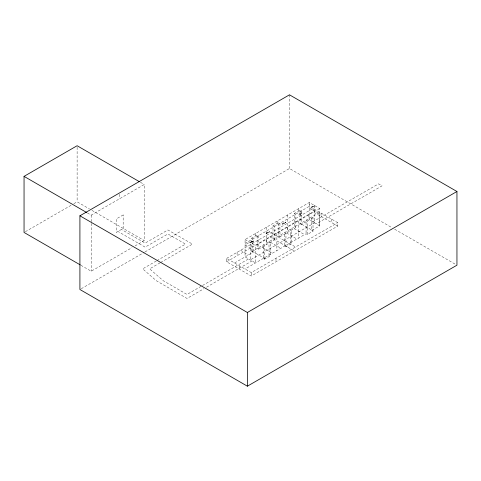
<?xml version="1.0" encoding="UTF-8"?>
<svg xmlns="http://www.w3.org/2000/svg" width="481" height="481" viewBox="0 0 481 481"><rect width="100%" height="100%" fill="white"/><g stroke="black" fill="none" stroke-linecap="round" stroke-linejoin="round"><path stroke-width="0.36" stroke-dasharray="2.4 1.8" d="M25.343 231.704L71.296 205.171M73.882 203.679L77.116 201.81L89.388 208.892M87.326 212.903L91.198 215.139L144.27 184.5L144.27 240.578L135.209 245.809M80.868 265.253L91.198 271.218L131.974 247.679M81.217 288.75L144.348 252.297M144.997 251.924L289.484 168.506L392.039 227.717M156.307 260.985L142.683 268.855L156.355 280.76L187.013 298.46L203.89 288.72M156.956 260.612L185.51 244.126L167.923 233.976L145.112 247.144L117.953 231.463M160.017 262.86L149.633 268.855L163.312 280.76L187.013 294.45L201.876 285.87M160.666 262.482L192.46 244.126L167.923 229.96L145.112 243.127L121.428 229.455M319.709 208.52L255.501 245.587L255.501 262.939L245.07 256.914L245.07 239.562L309.277 202.495L319.709 208.52L319.709 225.872L311.754 230.459L311.754 216.955L313.017 217.689L313.017 231.193L307.329 234.475L306.066 233.748L245.009 268.993M251.623 238.167L252.886 238.895L252.886 252.399L251.623 251.671L251.623 238.167L257.311 234.878L258.58 235.612L258.58 249.116L257.311 248.382L257.311 234.878M272.998 225.829L274.26 226.557L274.26 240.061L272.998 239.334L272.998 225.829L278.685 222.541L279.948 223.274L279.948 236.778L278.685 236.045L278.685 222.541M294.366 213.486L295.629 214.219L295.629 227.723L294.366 226.99L294.366 213.486L300.054 210.203L301.322 210.931L301.322 224.441L313.017 217.689M245.07 243.41L309.181 206.397L309.181 202.549M248.545 242.863L245.07 244.871L255.501 250.89M249.97 242.466L253.126 240.566L253.758 241.005L250.601 242.833L249.97 242.394M266.017 233.201L269.18 231.301L269.811 231.74L266.648 233.562L266.017 233.201L266.648 233.489L269.811 231.74M282.07 223.93L285.233 222.036L285.864 222.396L282.702 224.296L282.07 223.857L282.702 224.224L285.864 222.396M301.286 212.764L298.124 214.592L298.755 215.025C301.395 214.941 301.407 212.025 301.918 213.203M311.015 207.221L311.646 207.509L314.808 205.76L311.646 207.588L311.015 207.221L314.177 205.393M301.918 213.131L298.755 215.025M226.611 258.369L313.083 208.441L337.728 222.673L337.728 226.088L251.256 276.016L226.611 261.79L226.611 258.369L251.256 272.595L337.728 222.673M226.611 261.79L313.083 211.862L337.728 226.088M251.623 251.671L319.612 212.422L319.612 225.926M234.578 262.969L252.886 252.399M258.58 249.116L274.26 240.061M279.948 236.778L295.629 227.723M202.519 285.498L248.545 258.922M312.752 221.855L378.559 183.856L382.04 185.864L316.227 223.863M206.487 287.223L252.02 260.93M264.586 259.151L264.586 245.647L263.323 244.919L263.323 258.423L264.586 259.151L270.274 255.868L270.274 242.364L269.011 241.636L269.011 255.14L270.274 255.868M285.954 246.813L285.954 233.309L284.692 232.582L284.692 246.086L285.954 246.813L291.648 243.53L291.648 230.026L290.38 229.293L290.38 242.797L291.648 243.53M394.636 229.215L455.651 264.442M312.596 206.235L313.227 206.602M309.277 207.798L319.709 213.823M299.705 213.678L300.336 214.045M319.709 225.872L309.277 219.847L309.277 202.495M301.683 224.23L312.115 230.249M301.322 224.441L300.054 223.707L300.054 210.203M311.754 230.459L313.017 231.193M285.864 222.469L285.233 222.036M294.089 228.613L304.527 234.632M283.652 222.944L284.283 223.31M286.502 232.996L296.933 239.015M270.941 232.774L295.587 247.006M267.598 232.215L268.23 232.576M269.847 236.826L294.492 251.052M270.448 242.262L280.88 248.286M261.989 247.144L272.42 253.168M251.545 241.48L252.182 241.847M245.07 239.562L255.501 245.587M140.392 182.263L144.27 184.5M252.26 251.298L265.223 258.784M240.578 250.306L248.545 254.906M91.967 210.383L144.27 240.578M331.487 219.065L331.487 222.487M321.055 213.047L321.055 216.462M314.49 205.507L314.49 222.859L250.282 259.926L250.282 242.574M313.083 208.441L313.083 211.862M308.91 214.748L308.91 218.596M307.329 234.475L307.329 220.971L306.066 220.244L306.066 233.748M298.479 208.73L298.479 212.578M298.244 220.911L298.244 238.263M289.484 94.817L289.484 168.506M287.806 214.887L287.806 232.239M287.536 227.092L287.536 230.94M277.104 221.068L277.104 224.916M276.87 233.249L276.87 250.601M275.992 258.315L275.992 261.736M266.438 227.224L266.438 244.576M266.167 239.43L266.167 243.278M255.736 233.405L255.736 237.253M253.758 241.005L250.601 242.833M251.256 272.595L251.256 276.016M239.797 265.981L239.797 269.402M237.097 252.315L237.097 255.736M119.691 194.306L119.691 198.689M91.198 215.139L91.198 222.619M91.198 223.364L91.198 271.218M77.116 147.228L77.116 201.81M123.166 214.947L116.216 218.963L116.216 232.467L123.166 228.451L123.166 214.947"/><path stroke-width="0.72" d="M80.225 264.881L24.05 232.449L24.05 176.371L77.116 145.731L139.105 181.517M79.912 215.807L289.484 94.817L456.95 191.498L456.95 265.193L247.378 386.183L79.912 289.502L79.912 215.807L247.378 312.494L456.95 191.498M24.05 176.371L86.682 212.53M247.378 312.494L247.378 386.183"/></g></svg>
